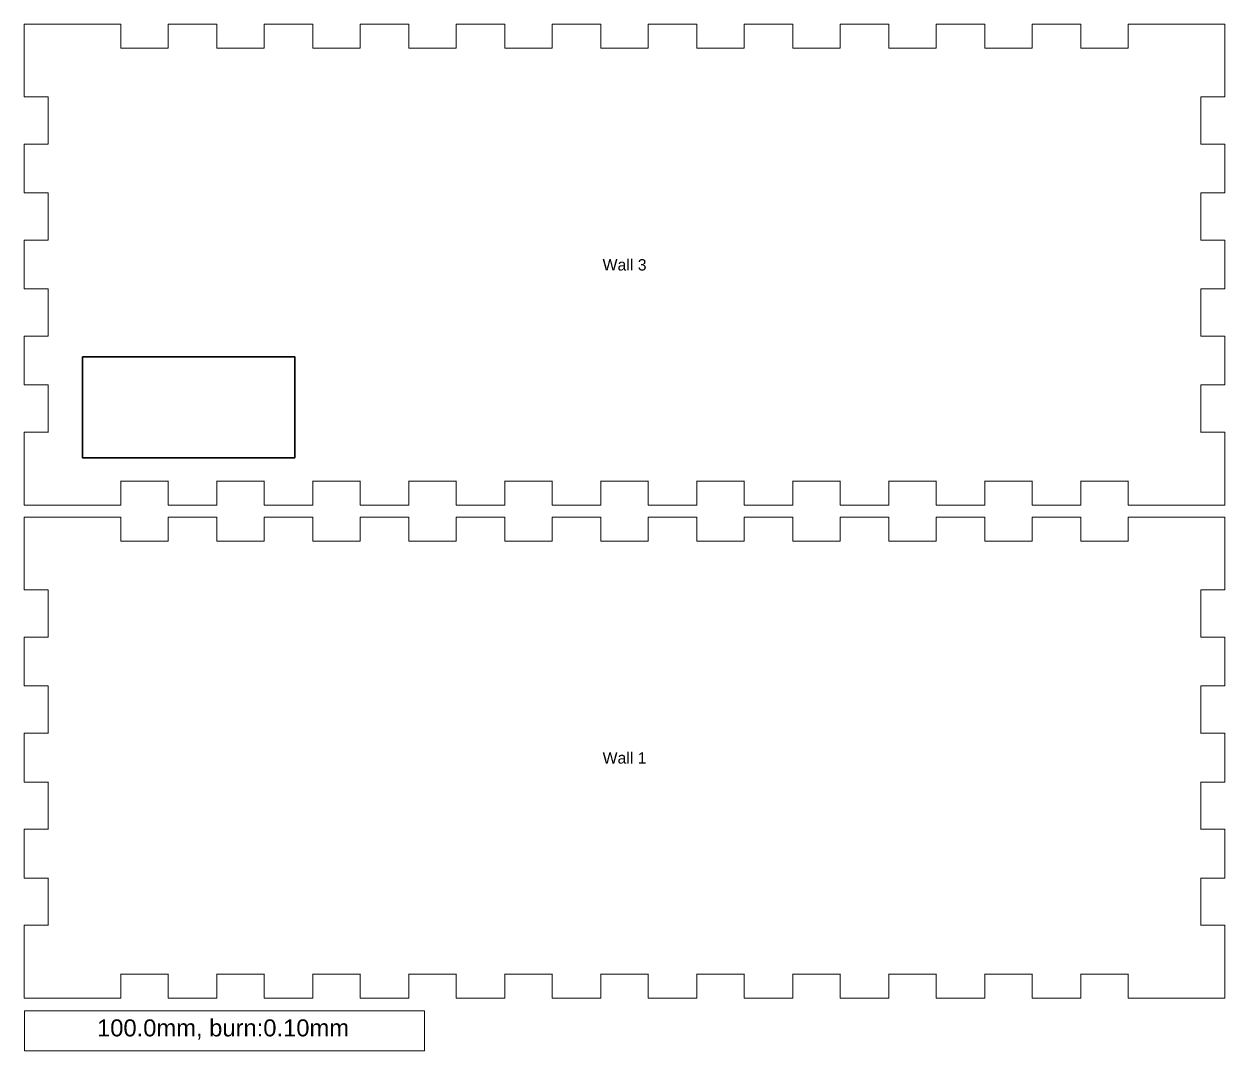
# Model space of a CAD drawing. Header units: centimetres. Extents: x 1 to 61.3, y 1 to 47.
# Drawn here: x 1 to 31.02, y 1 to 26.66 of the extents above; entities that cross this region are included whole.
import ezdxf

# ---------------------------------------------------------------- set-up
doc = ezdxf.new("R2010")
doc.units = ezdxf.units.CM
doc.header["$MEASUREMENT"] = 0
doc.layers.add('Layer 1', color=7, linetype='Continuous', lineweight=0)

# ---------------------------------------------------------------- blocks, each defined once
blk = doc.blocks.new('Block_1')
at = {"layer": 'Layer 1', "insert": (2.825, 1.285), "char_height": 0.2, "attachment_point": 7}
blk.add_mtext('\\C1;\\c255;\\FArial|b0|i0|c1;\\H0.424853;\\W1.000000;100.0mm, burn:0.10mm', dxfattribs=at)
blk = doc.blocks.new('Block_0')
at = {"layer": 'Layer 1', "color": 18, "lineweight": 20, "true_color": 0x000000}
blk.add_open_spline([(1.01, 1), (1.01, 1), (11.01, 1), (11.01, 1), (11.01, 1), (11.01, 2), (11.01, 2), (11.01, 2), (1.01, 2), (1.01, 2), (1.01, 2), (1.01, 1), (1.01, 1)], degree=3, knots=[0, 0, 0, 0, 1, 1, 1, 2, 2, 2, 3, 3, 3, 4, 4, 4, 4], dxfattribs=at)
at = {"layer": 'Layer 1'}
blk.add_blockref('Block_1', (0, 0), dxfattribs=at)
blk = doc.blocks.new('Block_3')
at = {"layer": 'Layer 1', "insert": (15.462, 8.177), "char_height": 0.2, "attachment_point": 7}
blk.add_mtext('\\C1;\\c255;\\FArial|b0|i0|c1;\\H0.283235;\\W1.000000;Wall 1', dxfattribs=at)
blk = doc.blocks.new('Block_2')
at = {"layer": 'Layer 1', "color": 18, "lineweight": 20, "true_color": 0x000000}
blk.add_open_spline([(1.61, 2.32), (1.61, 2.32), (3.41, 2.32), (3.41, 2.32), (3.416, 2.32), (3.42, 2.324), (3.42, 2.33), (3.42, 2.33), (3.42, 2.92), (3.42, 2.92), (3.42, 2.929), (3.41, 2.92), (3.42, 2.92), (3.42, 2.92), (4.6, 2.92), (4.6, 2.92), (4.61, 2.92), (4.6, 2.929), (4.6, 2.92), (4.6, 2.92), (4.6, 2.33), (4.6, 2.33), (4.6, 2.324), (4.604, 2.32), (4.61, 2.32), (4.61, 2.32), (5.81, 2.32), (5.81, 2.32), (5.816, 2.32), (5.82, 2.324), (5.82, 2.33), (5.82, 2.33), (5.82, 2.92), (5.82, 2.92), (5.82, 2.929), (5.81, 2.92), (5.82, 2.92), (5.82, 2.92), (7, 2.92), (7, 2.92), (7.01, 2.92), (7, 2.929), (7, 2.92), (7, 2.92), (7, 2.33), (7, 2.33), (7, 2.324), (7.004, 2.32), (7.01, 2.32), (7.01, 2.32), (8.21, 2.32), (8.21, 2.32), (8.215, 2.32), (8.22, 2.324), (8.22, 2.33), (8.22, 2.33), (8.22, 2.92), (8.22, 2.92), (8.22, 2.929), (8.21, 2.92), (8.22, 2.92), (8.22, 2.92), (9.4, 2.92), (9.4, 2.92), (9.41, 2.92), (9.4, 2.929), (9.4, 2.92), (9.4, 2.92), (9.4, 2.33), (9.4, 2.33), (9.4, 2.324), (9.404, 2.32), (9.41, 2.32), (9.41, 2.32), (10.61, 2.32), (10.61, 2.32), (10.615, 2.32), (10.62, 2.324), (10.62, 2.33), (10.62, 2.33), (10.62, 2.92), (10.62, 2.92), (10.62, 2.929), (10.61, 2.92), (10.62, 2.92), (10.62, 2.92), (11.8, 2.92), (11.8, 2.92), (11.81, 2.92), (11.8, 2.929), (11.8, 2.92), (11.8, 2.92), (11.8, 2.33), (11.8, 2.33), (11.8, 2.324), (11.804, 2.32), (11.81, 2.32), (11.81, 2.32), (13.01, 2.32), (13.01, 2.32), (13.015, 2.32), (13.02, 2.324), (13.02, 2.33), (13.02, 2.33), (13.02, 2.92), (13.02, 2.92), (13.02, 2.929), (13.01, 2.92), (13.02, 2.92), (13.02, 2.92), (14.2, 2.92), (14.2, 2.92), (14.21, 2.92), (14.2, 2.929), (14.2, 2.92), (14.2, 2.92), (14.2, 2.33), (14.2, 2.33), (14.2, 2.324), (14.204, 2.32), (14.21, 2.32), (14.21, 2.32), (15.41, 2.32), (15.41, 2.32), (15.415, 2.32), (15.42, 2.324), (15.42, 2.33), (15.42, 2.33), (15.42, 2.92), (15.42, 2.92), (15.42, 2.929), (15.41, 2.92), (15.42, 2.92), (15.42, 2.92), (16.6, 2.92), (16.6, 2.92), (16.609, 2.92), (16.6, 2.929), (16.6, 2.92), (16.6, 2.92), (16.6, 2.33), (16.6, 2.33), (16.6, 2.324), (16.604, 2.32), (16.609, 2.32), (16.609, 2.32), (17.81, 2.32), (17.81, 2.32), (17.815, 2.32), (17.82, 2.324), (17.82, 2.33), (17.82, 2.33), (17.82, 2.92), (17.82, 2.92), (17.82, 2.929), (17.81, 2.92), (17.82, 2.92), (17.82, 2.92), (19, 2.92), (19, 2.92), (19.009, 2.92), (19, 2.929), (19, 2.92), (19, 2.92), (19, 2.33), (19, 2.33), (19, 2.324), (19.004, 2.32), (19.009, 2.32), (19.009, 2.32), (20.21, 2.32), (20.21, 2.32), (20.215, 2.32), (20.219, 2.324), (20.219, 2.33), (20.219, 2.33), (20.219, 2.92), (20.219, 2.92), (20.219, 2.929), (20.21, 2.92), (20.219, 2.92), (20.219, 2.92), (21.4, 2.92), (21.4, 2.92), (21.409, 2.92), (21.4, 2.929), (21.4, 2.92), (21.4, 2.92), (21.4, 2.33), (21.4, 2.33), (21.4, 2.324), (21.404, 2.32), (21.409, 2.32), (21.409, 2.32), (22.61, 2.32), (22.61, 2.32), (22.615, 2.32), (22.619, 2.324), (22.619, 2.33), (22.619, 2.33), (22.619, 2.92), (22.619, 2.92), (22.619, 2.929), (22.61, 2.92), (22.619, 2.92), (22.619, 2.92), (23.799, 2.92), (23.799, 2.92), (23.809, 2.92), (23.799, 2.929), (23.799, 2.92), (23.799, 2.92), (23.799, 2.33), (23.799, 2.33), (23.799, 2.324), (23.804, 2.32), (23.809, 2.32), (23.809, 2.32), (25.009, 2.32), (25.009, 2.32), (25.015, 2.32), (25.019, 2.324), (25.019, 2.33), (25.019, 2.33), (25.019, 2.92), (25.019, 2.92), (25.019, 2.929), (25.009, 2.92), (25.019, 2.92), (25.019, 2.92), (26.199, 2.92), (26.199, 2.92), (26.209, 2.92), (26.199, 2.929), (26.199, 2.92), (26.199, 2.92), (26.199, 2.33), (26.199, 2.33), (26.199, 2.324), (26.204, 2.32), (26.209, 2.32), (26.209, 2.32), (27.409, 2.32), (27.409, 2.32), (27.415, 2.32), (27.419, 2.324), (27.419, 2.33), (27.419, 2.33), (27.419, 2.92), (27.419, 2.92), (27.419, 2.929), (27.409, 2.92), (27.419, 2.92), (27.419, 2.92), (28.599, 2.92), (28.599, 2.92), (28.609, 2.92), (28.599, 2.929), (28.599, 2.92), (28.599, 2.92), (28.599, 2.33), (28.599, 2.33), (28.599, 2.324), (28.604, 2.32), (28.609, 2.32), (28.609, 2.32), (31.009, 2.32), (31.009, 2.32), (31.015, 2.32), (31.019, 2.324), (31.019, 2.33), (31.019, 2.33), (31.019, 4.13), (31.019, 4.13), (31.019, 4.135), (31.014, 4.139), (31.009, 4.139), (31.009, 4.139), (30.419, 4.139), (30.419, 4.139), (30.409, 4.139), (30.419, 4.13), (30.419, 4.139), (30.419, 4.139), (30.419, 5.32), (30.419, 5.32), (30.419, 5.329), (30.409, 5.32), (30.419, 5.32), (30.419, 5.32), (31.009, 5.32), (31.009, 5.32), (31.015, 5.32), (31.019, 5.324), (31.019, 5.329), (31.019, 5.329), (31.019, 6.53), (31.019, 6.53), (31.019, 6.535), (31.014, 6.539), (31.009, 6.539), (31.009, 6.539), (30.419, 6.539), (30.419, 6.539), (30.409, 6.539), (30.419, 6.53), (30.419, 6.539), (30.419, 6.539), (30.419, 7.719), (30.419, 7.719), (30.419, 7.729), (30.409, 7.719), (30.419, 7.719), (30.419, 7.719), (31.009, 7.719), (31.009, 7.719), (31.015, 7.719), (31.019, 7.724), (31.019, 7.729), (31.019, 7.729), (31.019, 8.93), (31.019, 8.93), (31.019, 8.935), (31.014, 8.939), (31.009, 8.939), (31.009, 8.939), (30.419, 8.939), (30.419, 8.939), (30.409, 8.939), (30.419, 8.93), (30.419, 8.939), (30.419, 8.939), (30.419, 10.119), (30.419, 10.119), (30.419, 10.129), (30.409, 10.119), (30.419, 10.119), (30.419, 10.119), (31.009, 10.119), (31.009, 10.119), (31.015, 10.119), (31.019, 10.124), (31.019, 10.129), (31.019, 10.129), (31.019, 11.329), (31.019, 11.329), (31.019, 11.335), (31.014, 11.339), (31.009, 11.339), (31.009, 11.339), (30.419, 11.339), (30.419, 11.339), (30.409, 11.339), (30.419, 11.329), (30.419, 11.339), (30.419, 11.339), (30.419, 12.519), (30.419, 12.519), (30.419, 12.529), (30.409, 12.519), (30.419, 12.519), (30.419, 12.519), (31.009, 12.519), (31.009, 12.519), (31.015, 12.519), (31.019, 12.524), (31.019, 12.529), (31.019, 12.529), (31.019, 14.329), (31.019, 14.329), (31.019, 14.335), (31.014, 14.339), (31.009, 14.339), (31.009, 14.339), (28.609, 14.339), (28.609, 14.339), (28.604, 14.339), (28.599, 14.334), (28.599, 14.329), (28.599, 14.329), (28.599, 13.739), (28.599, 13.739), (28.599, 13.729), (28.609, 13.739), (28.599, 13.739), (28.599, 13.739), (27.419, 13.739), (27.419, 13.739), (27.409, 13.739), (27.419, 13.729), (27.419, 13.739), (27.419, 13.739), (27.419, 14.329), (27.419, 14.329), (27.419, 14.335), (27.415, 14.339), (27.409, 14.339), (27.409, 14.339), (26.209, 14.339), (26.209, 14.339), (26.204, 14.339), (26.199, 14.334), (26.199, 14.329), (26.199, 14.329), (26.199, 13.739), (26.199, 13.739), (26.199, 13.729), (26.209, 13.739), (26.199, 13.739), (26.199, 13.739), (25.019, 13.739), (25.019, 13.739), (25.009, 13.739), (25.019, 13.729), (25.019, 13.739), (25.019, 13.739), (25.019, 14.329), (25.019, 14.329), (25.019, 14.335), (25.015, 14.339), (25.009, 14.339), (25.009, 14.339), (23.809, 14.339), (23.809, 14.339), (23.804, 14.339), (23.799, 14.334), (23.799, 14.329), (23.799, 14.329), (23.799, 13.739), (23.799, 13.739), (23.799, 13.729), (23.809, 13.739), (23.799, 13.739), (23.799, 13.739), (22.619, 13.739), (22.619, 13.739), (22.61, 13.739), (22.619, 13.729), (22.619, 13.739), (22.619, 13.739), (22.619, 14.329), (22.619, 14.329), (22.619, 14.335), (22.615, 14.339), (22.61, 14.339), (22.61, 14.339), (21.409, 14.339), (21.409, 14.339), (21.404, 14.339), (21.4, 14.334), (21.4, 14.329), (21.4, 14.329), (21.4, 13.739), (21.4, 13.739), (21.4, 13.729), (21.409, 13.739), (21.4, 13.739), (21.4, 13.739), (20.219, 13.739), (20.219, 13.739), (20.21, 13.739), (20.219, 13.729), (20.219, 13.739), (20.219, 13.739), (20.219, 14.329), (20.219, 14.329), (20.219, 14.335), (20.215, 14.339), (20.21, 14.339), (20.21, 14.339), (19.009, 14.339), (19.009, 14.339), (19.004, 14.339), (19, 14.334), (19, 14.329), (19, 14.329), (19, 13.739), (19, 13.739), (19, 13.729), (19.009, 13.739), (19, 13.739), (19, 13.739), (17.82, 13.739), (17.82, 13.739), (17.81, 13.739), (17.82, 13.729), (17.82, 13.739), (17.82, 13.739), (17.82, 14.329), (17.82, 14.329), (17.82, 14.335), (17.815, 14.339), (17.81, 14.339), (17.81, 14.339), (16.609, 14.339), (16.609, 14.339), (16.604, 14.339), (16.6, 14.334), (16.6, 14.329), (16.6, 14.329), (16.6, 13.739), (16.6, 13.739), (16.6, 13.729), (16.609, 13.739), (16.6, 13.739), (16.6, 13.739), (15.42, 13.739), (15.42, 13.739), (15.41, 13.739), (15.42, 13.729), (15.42, 13.739), (15.42, 13.739), (15.42, 14.329), (15.42, 14.329), (15.42, 14.335), (15.415, 14.339), (15.41, 14.339), (15.41, 14.339), (14.21, 14.339), (14.21, 14.339), (14.204, 14.339), (14.2, 14.334), (14.2, 14.329), (14.2, 14.329), (14.2, 13.739), (14.2, 13.739), (14.2, 13.729), (14.21, 13.739), (14.2, 13.739), (14.2, 13.739), (13.02, 13.739), (13.02, 13.739), (13.01, 13.739), (13.02, 13.729), (13.02, 13.739), (13.02, 13.739), (13.02, 14.329), (13.02, 14.329), (13.02, 14.335), (13.015, 14.339), (13.01, 14.339), (13.01, 14.339), (11.81, 14.339), (11.81, 14.339), (11.804, 14.339), (11.8, 14.334), (11.8, 14.329), (11.8, 14.329), (11.8, 13.739), (11.8, 13.739), (11.8, 13.729), (11.81, 13.739), (11.8, 13.739), (11.8, 13.739), (10.62, 13.739), (10.62, 13.739), (10.61, 13.739), (10.62, 13.729), (10.62, 13.739), (10.62, 13.739), (10.62, 14.329), (10.62, 14.329), (10.62, 14.335), (10.615, 14.339), (10.61, 14.339), (10.61, 14.339), (9.41, 14.339), (9.41, 14.339), (9.404, 14.339), (9.4, 14.334), (9.4, 14.329), (9.4, 14.329), (9.4, 13.739), (9.4, 13.739), (9.4, 13.729), (9.41, 13.739), (9.4, 13.739), (9.4, 13.739), (8.22, 13.739), (8.22, 13.739), (8.21, 13.739), (8.22, 13.729), (8.22, 13.739), (8.22, 13.739), (8.22, 14.329), (8.22, 14.329), (8.22, 14.335), (8.215, 14.339), (8.21, 14.339), (8.21, 14.339), (7.01, 14.339), (7.01, 14.339), (7.004, 14.339), (7, 14.334), (7, 14.329), (7, 14.329), (7, 13.739), (7, 13.739), (7, 13.729), (7.01, 13.739), (7, 13.739), (7, 13.739), (5.82, 13.739), (5.82, 13.739), (5.81, 13.739), (5.82, 13.729), (5.82, 13.739), (5.82, 13.739), (5.82, 14.329), (5.82, 14.329), (5.82, 14.335), (5.815, 14.339), (5.81, 14.339), (5.81, 14.339), (4.61, 14.339), (4.61, 14.339), (4.604, 14.339), (4.6, 14.334), (4.6, 14.329), (4.6, 14.329), (4.6, 13.739), (4.6, 13.739), (4.6, 13.729), (4.61, 13.739), (4.6, 13.739), (4.6, 13.739), (3.42, 13.739), (3.42, 13.739), (3.41, 13.739), (3.42, 13.729), (3.42, 13.739), (3.42, 13.739), (3.42, 14.329), (3.42, 14.329), (3.42, 14.335), (3.415, 14.339), (3.41, 14.339), (3.41, 14.339), (1.01, 14.339), (1.01, 14.339), (1.004, 14.339), (1, 14.334), (1, 14.329), (1, 14.329), (1, 12.529), (1, 12.529), (1, 12.524), (1.005, 12.519), (1.01, 12.519), (1.01, 12.519), (1.6, 12.519), (1.6, 12.519), (1.61, 12.519), (1.6, 12.529), (1.6, 12.519), (1.6, 12.519), (1.6, 11.339), (1.6, 11.339), (1.6, 11.329), (1.61, 11.339), (1.6, 11.339), (1.6, 11.339), (1.01, 11.339), (1.01, 11.339), (1.004, 11.339), (1, 11.335), (1, 11.329), (1, 11.329), (1, 10.129), (1, 10.129), (1, 10.124), (1.005, 10.119), (1.01, 10.119), (1.01, 10.119), (1.6, 10.119), (1.6, 10.119), (1.61, 10.119), (1.6, 10.129), (1.6, 10.119), (1.6, 10.119), (1.6, 8.939), (1.6, 8.939), (1.6, 8.93), (1.61, 8.939), (1.6, 8.939), (1.6, 8.939), (1.01, 8.939), (1.01, 8.939), (1.004, 8.939), (1, 8.935), (1, 8.93), (1, 8.93), (1, 7.729), (1, 7.729), (1, 7.724), (1.005, 7.719), (1.01, 7.719), (1.01, 7.719), (1.6, 7.719), (1.6, 7.719), (1.61, 7.719), (1.6, 7.729), (1.6, 7.719), (1.6, 7.719), (1.6, 6.539), (1.6, 6.539), (1.6, 6.53), (1.61, 6.539), (1.6, 6.539), (1.6, 6.539), (1.01, 6.539), (1.01, 6.539), (1.004, 6.539), (1, 6.535), (1, 6.53), (1, 6.53), (1, 5.329), (1, 5.329), (1, 5.324), (1.005, 5.32), (1.01, 5.32), (1.01, 5.32), (1.6, 5.32), (1.6, 5.32), (1.61, 5.32), (1.6, 5.329), (1.6, 5.32), (1.6, 5.32), (1.6, 4.139), (1.6, 4.139), (1.6, 4.13), (1.61, 4.139), (1.6, 4.139), (1.6, 4.139), (1.01, 4.139), (1.01, 4.139), (1.004, 4.139), (1, 4.135), (1, 4.13), (1, 4.13), (1, 2.33), (1, 2.33), (1, 2.324), (1.005, 2.32), (1.01, 2.32), (1.01, 2.32), (1.61, 2.32), (1.61, 2.32)], degree=3, knots=[0, 0, 0, 0, 1, 1, 1, 2, 2, 2, 3, 3, 3, 4, 4, 4, 5, 5, 5, 6, 6, 6, 7, 7, 7, 8, 8, 8, 9, 9, 9, 10, 10, 10, 11, 11, 11, 12, 12, 12, 13, 13, 13, 14, 14, 14, 15, 15, 15, 16, 16, 16, 17, 17, 17, 18, 18, 18, 19, 19, 19, 20, 20, 20, 21, 21, 21, 22, 22, 22, 23, 23, 23, 24, 24, 24, 25, 25, 25, 26, 26, 26, 27, 27, 27, 28, 28, 28, 29, 29, 29, 30, 30, 30, 31, 31, 31, 32, 32, 32, 33, 33, 33, 34, 34, 34, 35, 35, 35, 36, 36, 36, 37, 37, 37, 38, 38, 38, 39, 39, 39, 40, 40, 40, 41, 41, 41, 42, 42, 42, 43, 43, 43, 44, 44, 44, 45, 45, 45, 46, 46, 46, 47, 47, 47, 48, 48, 48, 49, 49, 49, 50, 50, 50, 51, 51, 51, 52, 52, 52, 53, 53, 53, 54, 54, 54, 55, 55, 55, 56, 56, 56, 57, 57, 57, 58, 58, 58, 59, 59, 59, 60, 60, 60, 61, 61, 61, 62, 62, 62, 63, 63, 63, 64, 64, 64, 65, 65, 65, 66, 66, 66, 67, 67, 67, 68, 68, 68, 69, 69, 69, 70, 70, 70, 71, 71, 71, 72, 72, 72, 73, 73, 73, 74, 74, 74, 75, 75, 75, 76, 76, 76, 77, 77, 77, 78, 78, 78, 79, 79, 79, 80, 80, 80, 81, 81, 81, 82, 82, 82, 83, 83, 83, 84, 84, 84, 85, 85, 85, 86, 86, 86, 87, 87, 87, 88, 88, 88, 89, 89, 89, 90, 90, 90, 91, 91, 91, 92, 92, 92, 93, 93, 93, 94, 94, 94, 95, 95, 95, 96, 96, 96, 97, 97, 97, 98, 98, 98, 99, 99, 99, 100, 100, 100, 101, 101, 101, 102, 102, 102, 103, 103, 103, 104, 104, 104, 105, 105, 105, 106, 106, 106, 107, 107, 107, 108, 108, 108, 109, 109, 109, 110, 110, 110, 111, 111, 111, 112, 112, 112, 113, 113, 113, 114, 114, 114, 115, 115, 115, 116, 116, 116, 117, 117, 117, 118, 118, 118, 119, 119, 119, 120, 120, 120, 121, 121, 121, 122, 122, 122, 123, 123, 123, 124, 124, 124, 125, 125, 125, 126, 126, 126, 127, 127, 127, 128, 128, 128, 129, 129, 129, 130, 130, 130, 131, 131, 131, 132, 132, 132, 133, 133, 133, 134, 134, 134, 135, 135, 135, 136, 136, 136, 137, 137, 137, 138, 138, 138, 139, 139, 139, 140, 140, 140, 141, 141, 141, 142, 142, 142, 143, 143, 143, 144, 144, 144, 145, 145, 145, 146, 146, 146, 147, 147, 147, 148, 148, 148, 149, 149, 149, 150, 150, 150, 151, 151, 151, 152, 152, 152, 153, 153, 153, 154, 154, 154, 155, 155, 155, 156, 156, 156, 157, 157, 157, 158, 158, 158, 159, 159, 159, 160, 160, 160, 161, 161, 161, 162, 162, 162, 163, 163, 163, 164, 164, 164, 165, 165, 165, 166, 166, 166, 167, 167, 167, 168, 168, 168, 169, 169, 169, 170, 170, 170, 171, 171, 171, 172, 172, 172, 173, 173, 173, 174, 174, 174, 175, 175, 175, 176, 176, 176, 177, 177, 177, 178, 178, 178, 179, 179, 179, 180, 180, 180, 181, 181, 181, 182, 182, 182, 183, 183, 183, 184, 184, 184, 185, 185, 185, 186, 186, 186, 187, 187, 187, 188, 188, 188, 189, 189, 189, 190, 190, 190, 191, 191, 191, 192, 192, 192, 193, 193, 193, 194, 194, 194, 195, 195, 195, 196, 196, 196, 197, 197, 197, 198, 198, 198, 199, 199, 199, 200, 200, 200, 201, 201, 201, 202, 202, 202, 203, 203, 203, 204, 204, 204, 205, 205, 205, 206, 206, 206, 207, 207, 207, 208, 208, 208, 209, 209, 209, 210, 210, 210, 211, 211, 211, 212, 212, 212, 213, 213, 213, 214, 214, 214, 215, 215, 215, 216, 216, 216, 217, 217, 217, 218, 218, 218, 219, 219, 219, 220, 220, 220, 221, 221, 221, 222, 222, 222, 223, 223, 223, 224, 224, 224, 225, 225, 225, 226, 226, 226, 227, 227, 227, 228, 228, 228, 229, 229, 229, 230, 230, 230, 231, 231, 231, 232, 232, 232, 233, 233, 233, 234, 234, 234, 235, 235, 235, 236, 236, 236, 237, 237, 237, 238, 238, 238, 239, 239, 239, 240, 240, 240, 241, 241, 241, 242, 242, 242, 243, 243, 243, 244, 244, 244, 245, 245, 245, 246, 246, 246, 247, 247, 247, 248, 248, 248, 249, 249, 249, 249], dxfattribs=at)
at = {"layer": 'Layer 1'}
blk.add_blockref('Block_3', (0, 0), dxfattribs=at)
blk = doc.blocks.new('Block_9')
at = {"layer": 'Layer 1', "insert": (15.462, 20.497), "char_height": 0.2, "attachment_point": 7}
blk.add_mtext('\\C1;\\c255;\\FArial|b0|i0|c1;\\H0.283235;\\W1.000000;Wall 3', dxfattribs=at)
blk = doc.blocks.new('Block_8')
at = {"layer": 'Layer 1', "color": 18, "lineweight": 20, "true_color": 0x000000}
blk.add_open_spline([(1.61, 14.64), (1.61, 14.64), (3.41, 14.64), (3.41, 14.64), (3.416, 14.64), (3.42, 14.645), (3.42, 14.65), (3.42, 14.65), (3.42, 15.24), (3.42, 15.24), (3.42, 15.25), (3.41, 15.24), (3.42, 15.24), (3.42, 15.24), (4.6, 15.24), (4.6, 15.24), (4.61, 15.24), (4.6, 15.25), (4.6, 15.24), (4.6, 15.24), (4.6, 14.65), (4.6, 14.65), (4.6, 14.644), (4.604, 14.64), (4.61, 14.64), (4.61, 14.64), (5.81, 14.64), (5.81, 14.64), (5.816, 14.64), (5.82, 14.645), (5.82, 14.65), (5.82, 14.65), (5.82, 15.24), (5.82, 15.24), (5.82, 15.25), (5.81, 15.24), (5.82, 15.24), (5.82, 15.24), (7, 15.24), (7, 15.24), (7.01, 15.24), (7, 15.25), (7, 15.24), (7, 15.24), (7, 14.65), (7, 14.65), (7, 14.644), (7.004, 14.64), (7.01, 14.64), (7.01, 14.64), (8.21, 14.64), (8.21, 14.64), (8.215, 14.64), (8.22, 14.645), (8.22, 14.65), (8.22, 14.65), (8.22, 15.24), (8.22, 15.24), (8.22, 15.25), (8.21, 15.24), (8.22, 15.24), (8.22, 15.24), (9.4, 15.24), (9.4, 15.24), (9.41, 15.24), (9.4, 15.25), (9.4, 15.24), (9.4, 15.24), (9.4, 14.65), (9.4, 14.65), (9.4, 14.644), (9.404, 14.64), (9.41, 14.64), (9.41, 14.64), (10.61, 14.64), (10.61, 14.64), (10.615, 14.64), (10.62, 14.645), (10.62, 14.65), (10.62, 14.65), (10.62, 15.24), (10.62, 15.24), (10.62, 15.25), (10.61, 15.24), (10.62, 15.24), (10.62, 15.24), (11.8, 15.24), (11.8, 15.24), (11.81, 15.24), (11.8, 15.25), (11.8, 15.24), (11.8, 15.24), (11.8, 14.65), (11.8, 14.65), (11.8, 14.644), (11.804, 14.64), (11.81, 14.64), (11.81, 14.64), (13.01, 14.64), (13.01, 14.64), (13.015, 14.64), (13.02, 14.645), (13.02, 14.65), (13.02, 14.65), (13.02, 15.24), (13.02, 15.24), (13.02, 15.25), (13.01, 15.24), (13.02, 15.24), (13.02, 15.24), (14.2, 15.24), (14.2, 15.24), (14.21, 15.24), (14.2, 15.25), (14.2, 15.24), (14.2, 15.24), (14.2, 14.65), (14.2, 14.65), (14.2, 14.644), (14.204, 14.64), (14.21, 14.64), (14.21, 14.64), (15.41, 14.64), (15.41, 14.64), (15.415, 14.64), (15.42, 14.645), (15.42, 14.65), (15.42, 14.65), (15.42, 15.24), (15.42, 15.24), (15.42, 15.25), (15.41, 15.24), (15.42, 15.24), (15.42, 15.24), (16.6, 15.24), (16.6, 15.24), (16.609, 15.24), (16.6, 15.25), (16.6, 15.24), (16.6, 15.24), (16.6, 14.65), (16.6, 14.65), (16.6, 14.644), (16.604, 14.64), (16.609, 14.64), (16.609, 14.64), (17.81, 14.64), (17.81, 14.64), (17.815, 14.64), (17.82, 14.645), (17.82, 14.65), (17.82, 14.65), (17.82, 15.24), (17.82, 15.24), (17.82, 15.25), (17.81, 15.24), (17.82, 15.24), (17.82, 15.24), (19, 15.24), (19, 15.24), (19.009, 15.24), (19, 15.25), (19, 15.24), (19, 15.24), (19, 14.65), (19, 14.65), (19, 14.644), (19.004, 14.64), (19.009, 14.64), (19.009, 14.64), (20.21, 14.64), (20.21, 14.64), (20.215, 14.64), (20.219, 14.645), (20.219, 14.65), (20.219, 14.65), (20.219, 15.24), (20.219, 15.24), (20.219, 15.25), (20.21, 15.24), (20.219, 15.24), (20.219, 15.24), (21.4, 15.24), (21.4, 15.24), (21.409, 15.24), (21.4, 15.25), (21.4, 15.24), (21.4, 15.24), (21.4, 14.65), (21.4, 14.65), (21.4, 14.644), (21.404, 14.64), (21.409, 14.64), (21.409, 14.64), (22.61, 14.64), (22.61, 14.64), (22.615, 14.64), (22.619, 14.645), (22.619, 14.65), (22.619, 14.65), (22.619, 15.24), (22.619, 15.24), (22.619, 15.25), (22.61, 15.24), (22.619, 15.24), (22.619, 15.24), (23.799, 15.24), (23.799, 15.24), (23.809, 15.24), (23.799, 15.25), (23.799, 15.24), (23.799, 15.24), (23.799, 14.65), (23.799, 14.65), (23.799, 14.644), (23.804, 14.64), (23.809, 14.64), (23.809, 14.64), (25.009, 14.64), (25.009, 14.64), (25.015, 14.64), (25.019, 14.645), (25.019, 14.65), (25.019, 14.65), (25.019, 15.24), (25.019, 15.24), (25.019, 15.25), (25.009, 15.24), (25.019, 15.24), (25.019, 15.24), (26.199, 15.24), (26.199, 15.24), (26.209, 15.24), (26.199, 15.25), (26.199, 15.24), (26.199, 15.24), (26.199, 14.65), (26.199, 14.65), (26.199, 14.644), (26.204, 14.64), (26.209, 14.64), (26.209, 14.64), (27.409, 14.64), (27.409, 14.64), (27.415, 14.64), (27.419, 14.645), (27.419, 14.65), (27.419, 14.65), (27.419, 15.24), (27.419, 15.24), (27.419, 15.25), (27.409, 15.24), (27.419, 15.24), (27.419, 15.24), (28.599, 15.24), (28.599, 15.24), (28.609, 15.24), (28.599, 15.25), (28.599, 15.24), (28.599, 15.24), (28.599, 14.65), (28.599, 14.65), (28.599, 14.644), (28.604, 14.64), (28.609, 14.64), (28.609, 14.64), (31.009, 14.64), (31.009, 14.64), (31.015, 14.64), (31.019, 14.645), (31.019, 14.65), (31.019, 14.65), (31.019, 16.45), (31.019, 16.45), (31.019, 16.455), (31.014, 16.46), (31.009, 16.46), (31.009, 16.46), (30.419, 16.46), (30.419, 16.46), (30.409, 16.46), (30.419, 16.45), (30.419, 16.46), (30.419, 16.46), (30.419, 17.64), (30.419, 17.64), (30.419, 17.649), (30.409, 17.64), (30.419, 17.64), (30.419, 17.64), (31.009, 17.64), (31.009, 17.64), (31.015, 17.64), (31.019, 17.644), (31.019, 17.649), (31.019, 17.649), (31.019, 18.85), (31.019, 18.85), (31.019, 18.855), (31.014, 18.86), (31.009, 18.86), (31.009, 18.86), (30.419, 18.86), (30.419, 18.86), (30.409, 18.86), (30.419, 18.85), (30.419, 18.86), (30.419, 18.86), (30.419, 20.04), (30.419, 20.04), (30.419, 20.049), (30.409, 20.04), (30.419, 20.04), (30.419, 20.04), (31.009, 20.04), (31.009, 20.04), (31.015, 20.04), (31.019, 20.044), (31.019, 20.049), (31.019, 20.049), (31.019, 21.25), (31.019, 21.25), (31.019, 21.255), (31.014, 21.259), (31.009, 21.259), (31.009, 21.259), (30.419, 21.259), (30.419, 21.259), (30.409, 21.259), (30.419, 21.25), (30.419, 21.259), (30.419, 21.259), (30.419, 22.44), (30.419, 22.44), (30.419, 22.449), (30.409, 22.44), (30.419, 22.44), (30.419, 22.44), (31.009, 22.44), (31.009, 22.44), (31.015, 22.44), (31.019, 22.444), (31.019, 22.449), (31.019, 22.449), (31.019, 23.65), (31.019, 23.65), (31.019, 23.655), (31.014, 23.659), (31.009, 23.659), (31.009, 23.659), (30.419, 23.659), (30.419, 23.659), (30.409, 23.659), (30.419, 23.65), (30.419, 23.659), (30.419, 23.659), (30.419, 24.839), (30.419, 24.839), (30.419, 24.849), (30.409, 24.839), (30.419, 24.839), (30.419, 24.839), (31.009, 24.839), (31.009, 24.839), (31.015, 24.839), (31.019, 24.844), (31.019, 24.849), (31.019, 24.849), (31.019, 26.649), (31.019, 26.649), (31.019, 26.655), (31.014, 26.659), (31.009, 26.659), (31.009, 26.659), (28.609, 26.659), (28.609, 26.659), (28.604, 26.659), (28.599, 26.654), (28.599, 26.649), (28.599, 26.649), (28.599, 26.059), (28.599, 26.059), (28.599, 26.049), (28.609, 26.059), (28.599, 26.059), (28.599, 26.059), (27.419, 26.059), (27.419, 26.059), (27.409, 26.059), (27.419, 26.049), (27.419, 26.059), (27.419, 26.059), (27.419, 26.649), (27.419, 26.649), (27.419, 26.655), (27.415, 26.659), (27.409, 26.659), (27.409, 26.659), (26.209, 26.659), (26.209, 26.659), (26.204, 26.659), (26.199, 26.654), (26.199, 26.649), (26.199, 26.649), (26.199, 26.059), (26.199, 26.059), (26.199, 26.049), (26.209, 26.059), (26.199, 26.059), (26.199, 26.059), (25.019, 26.059), (25.019, 26.059), (25.009, 26.059), (25.019, 26.049), (25.019, 26.059), (25.019, 26.059), (25.019, 26.649), (25.019, 26.649), (25.019, 26.655), (25.015, 26.659), (25.009, 26.659), (25.009, 26.659), (23.809, 26.659), (23.809, 26.659), (23.804, 26.659), (23.799, 26.654), (23.799, 26.649), (23.799, 26.649), (23.799, 26.059), (23.799, 26.059), (23.799, 26.049), (23.809, 26.059), (23.799, 26.059), (23.799, 26.059), (22.619, 26.059), (22.619, 26.059), (22.61, 26.059), (22.619, 26.049), (22.619, 26.059), (22.619, 26.059), (22.619, 26.649), (22.619, 26.649), (22.619, 26.655), (22.615, 26.659), (22.61, 26.659), (22.61, 26.659), (21.409, 26.659), (21.409, 26.659), (21.404, 26.659), (21.4, 26.654), (21.4, 26.649), (21.4, 26.649), (21.4, 26.059), (21.4, 26.059), (21.4, 26.049), (21.409, 26.059), (21.4, 26.059), (21.4, 26.059), (20.219, 26.059), (20.219, 26.059), (20.21, 26.059), (20.219, 26.049), (20.219, 26.059), (20.219, 26.059), (20.219, 26.649), (20.219, 26.649), (20.219, 26.655), (20.215, 26.659), (20.21, 26.659), (20.21, 26.659), (19.009, 26.659), (19.009, 26.659), (19.004, 26.659), (19, 26.654), (19, 26.649), (19, 26.649), (19, 26.059), (19, 26.059), (19, 26.049), (19.009, 26.059), (19, 26.059), (19, 26.059), (17.82, 26.059), (17.82, 26.059), (17.81, 26.059), (17.82, 26.049), (17.82, 26.059), (17.82, 26.059), (17.82, 26.649), (17.82, 26.649), (17.82, 26.655), (17.815, 26.659), (17.81, 26.659), (17.81, 26.659), (16.609, 26.659), (16.609, 26.659), (16.604, 26.659), (16.6, 26.654), (16.6, 26.649), (16.6, 26.649), (16.6, 26.059), (16.6, 26.059), (16.6, 26.049), (16.609, 26.059), (16.6, 26.059), (16.6, 26.059), (15.42, 26.059), (15.42, 26.059), (15.41, 26.059), (15.42, 26.049), (15.42, 26.059), (15.42, 26.059), (15.42, 26.649), (15.42, 26.649), (15.42, 26.655), (15.415, 26.659), (15.41, 26.659), (15.41, 26.659), (14.21, 26.659), (14.21, 26.659), (14.204, 26.659), (14.2, 26.654), (14.2, 26.649), (14.2, 26.649), (14.2, 26.059), (14.2, 26.059), (14.2, 26.049), (14.21, 26.059), (14.2, 26.059), (14.2, 26.059), (13.02, 26.059), (13.02, 26.059), (13.01, 26.059), (13.02, 26.049), (13.02, 26.059), (13.02, 26.059), (13.02, 26.649), (13.02, 26.649), (13.02, 26.655), (13.015, 26.659), (13.01, 26.659), (13.01, 26.659), (11.81, 26.659), (11.81, 26.659), (11.804, 26.659), (11.8, 26.654), (11.8, 26.649), (11.8, 26.649), (11.8, 26.059), (11.8, 26.059), (11.8, 26.049), (11.81, 26.059), (11.8, 26.059), (11.8, 26.059), (10.62, 26.059), (10.62, 26.059), (10.61, 26.059), (10.62, 26.049), (10.62, 26.059), (10.62, 26.059), (10.62, 26.649), (10.62, 26.649), (10.62, 26.655), (10.615, 26.659), (10.61, 26.659), (10.61, 26.659), (9.41, 26.659), (9.41, 26.659), (9.404, 26.659), (9.4, 26.654), (9.4, 26.649), (9.4, 26.649), (9.4, 26.059), (9.4, 26.059), (9.4, 26.049), (9.41, 26.059), (9.4, 26.059), (9.4, 26.059), (8.22, 26.059), (8.22, 26.059), (8.21, 26.059), (8.22, 26.049), (8.22, 26.059), (8.22, 26.059), (8.22, 26.649), (8.22, 26.649), (8.22, 26.655), (8.215, 26.659), (8.21, 26.659), (8.21, 26.659), (7.01, 26.659), (7.01, 26.659), (7.004, 26.659), (7, 26.654), (7, 26.649), (7, 26.649), (7, 26.059), (7, 26.059), (7, 26.049), (7.01, 26.059), (7, 26.059), (7, 26.059), (5.82, 26.059), (5.82, 26.059), (5.81, 26.059), (5.82, 26.049), (5.82, 26.059), (5.82, 26.059), (5.82, 26.649), (5.82, 26.649), (5.82, 26.655), (5.815, 26.659), (5.81, 26.659), (5.81, 26.659), (4.61, 26.659), (4.61, 26.659), (4.604, 26.659), (4.6, 26.654), (4.6, 26.649), (4.6, 26.649), (4.6, 26.059), (4.6, 26.059), (4.6, 26.049), (4.61, 26.059), (4.6, 26.059), (4.6, 26.059), (3.42, 26.059), (3.42, 26.059), (3.41, 26.059), (3.42, 26.049), (3.42, 26.059), (3.42, 26.059), (3.42, 26.649), (3.42, 26.649), (3.42, 26.655), (3.415, 26.659), (3.41, 26.659), (3.41, 26.659), (1.01, 26.659), (1.01, 26.659), (1.004, 26.659), (1, 26.654), (1, 26.649), (1, 26.649), (1, 24.849), (1, 24.849), (1, 24.844), (1.005, 24.839), (1.01, 24.839), (1.01, 24.839), (1.6, 24.839), (1.6, 24.839), (1.61, 24.839), (1.6, 24.849), (1.6, 24.839), (1.6, 24.839), (1.6, 23.659), (1.6, 23.659), (1.6, 23.65), (1.61, 23.659), (1.6, 23.659), (1.6, 23.659), (1.01, 23.659), (1.01, 23.659), (1.004, 23.659), (1, 23.655), (1, 23.65), (1, 23.65), (1, 22.449), (1, 22.449), (1, 22.444), (1.005, 22.44), (1.01, 22.44), (1.01, 22.44), (1.6, 22.44), (1.6, 22.44), (1.61, 22.44), (1.6, 22.449), (1.6, 22.44), (1.6, 22.44), (1.6, 21.259), (1.6, 21.259), (1.6, 21.25), (1.61, 21.259), (1.6, 21.259), (1.6, 21.259), (1.01, 21.259), (1.01, 21.259), (1.004, 21.259), (1, 21.255), (1, 21.25), (1, 21.25), (1, 20.049), (1, 20.049), (1, 20.044), (1.005, 20.04), (1.01, 20.04), (1.01, 20.04), (1.6, 20.04), (1.6, 20.04), (1.61, 20.04), (1.6, 20.049), (1.6, 20.04), (1.6, 20.04), (1.6, 18.86), (1.6, 18.86), (1.6, 18.85), (1.61, 18.86), (1.6, 18.86), (1.6, 18.86), (1.01, 18.86), (1.01, 18.86), (1.004, 18.86), (1, 18.855), (1, 18.85), (1, 18.85), (1, 17.649), (1, 17.649), (1, 17.644), (1.005, 17.64), (1.01, 17.64), (1.01, 17.64), (1.6, 17.64), (1.6, 17.64), (1.61, 17.64), (1.6, 17.649), (1.6, 17.64), (1.6, 17.64), (1.6, 16.46), (1.6, 16.46), (1.6, 16.45), (1.61, 16.46), (1.6, 16.46), (1.6, 16.46), (1.01, 16.46), (1.01, 16.46), (1.004, 16.46), (1, 16.455), (1, 16.45), (1, 16.45), (1, 14.65), (1, 14.65), (1, 14.644), (1.005, 14.64), (1.01, 14.64), (1.01, 14.64), (1.61, 14.64), (1.61, 14.64)], degree=3, knots=[0, 0, 0, 0, 1, 1, 1, 2, 2, 2, 3, 3, 3, 4, 4, 4, 5, 5, 5, 6, 6, 6, 7, 7, 7, 8, 8, 8, 9, 9, 9, 10, 10, 10, 11, 11, 11, 12, 12, 12, 13, 13, 13, 14, 14, 14, 15, 15, 15, 16, 16, 16, 17, 17, 17, 18, 18, 18, 19, 19, 19, 20, 20, 20, 21, 21, 21, 22, 22, 22, 23, 23, 23, 24, 24, 24, 25, 25, 25, 26, 26, 26, 27, 27, 27, 28, 28, 28, 29, 29, 29, 30, 30, 30, 31, 31, 31, 32, 32, 32, 33, 33, 33, 34, 34, 34, 35, 35, 35, 36, 36, 36, 37, 37, 37, 38, 38, 38, 39, 39, 39, 40, 40, 40, 41, 41, 41, 42, 42, 42, 43, 43, 43, 44, 44, 44, 45, 45, 45, 46, 46, 46, 47, 47, 47, 48, 48, 48, 49, 49, 49, 50, 50, 50, 51, 51, 51, 52, 52, 52, 53, 53, 53, 54, 54, 54, 55, 55, 55, 56, 56, 56, 57, 57, 57, 58, 58, 58, 59, 59, 59, 60, 60, 60, 61, 61, 61, 62, 62, 62, 63, 63, 63, 64, 64, 64, 65, 65, 65, 66, 66, 66, 67, 67, 67, 68, 68, 68, 69, 69, 69, 70, 70, 70, 71, 71, 71, 72, 72, 72, 73, 73, 73, 74, 74, 74, 75, 75, 75, 76, 76, 76, 77, 77, 77, 78, 78, 78, 79, 79, 79, 80, 80, 80, 81, 81, 81, 82, 82, 82, 83, 83, 83, 84, 84, 84, 85, 85, 85, 86, 86, 86, 87, 87, 87, 88, 88, 88, 89, 89, 89, 90, 90, 90, 91, 91, 91, 92, 92, 92, 93, 93, 93, 94, 94, 94, 95, 95, 95, 96, 96, 96, 97, 97, 97, 98, 98, 98, 99, 99, 99, 100, 100, 100, 101, 101, 101, 102, 102, 102, 103, 103, 103, 104, 104, 104, 105, 105, 105, 106, 106, 106, 107, 107, 107, 108, 108, 108, 109, 109, 109, 110, 110, 110, 111, 111, 111, 112, 112, 112, 113, 113, 113, 114, 114, 114, 115, 115, 115, 116, 116, 116, 117, 117, 117, 118, 118, 118, 119, 119, 119, 120, 120, 120, 121, 121, 121, 122, 122, 122, 123, 123, 123, 124, 124, 124, 125, 125, 125, 126, 126, 126, 127, 127, 127, 128, 128, 128, 129, 129, 129, 130, 130, 130, 131, 131, 131, 132, 132, 132, 133, 133, 133, 134, 134, 134, 135, 135, 135, 136, 136, 136, 137, 137, 137, 138, 138, 138, 139, 139, 139, 140, 140, 140, 141, 141, 141, 142, 142, 142, 143, 143, 143, 144, 144, 144, 145, 145, 145, 146, 146, 146, 147, 147, 147, 148, 148, 148, 149, 149, 149, 150, 150, 150, 151, 151, 151, 152, 152, 152, 153, 153, 153, 154, 154, 154, 155, 155, 155, 156, 156, 156, 157, 157, 157, 158, 158, 158, 159, 159, 159, 160, 160, 160, 161, 161, 161, 162, 162, 162, 163, 163, 163, 164, 164, 164, 165, 165, 165, 166, 166, 166, 167, 167, 167, 168, 168, 168, 169, 169, 169, 170, 170, 170, 171, 171, 171, 172, 172, 172, 173, 173, 173, 174, 174, 174, 175, 175, 175, 176, 176, 176, 177, 177, 177, 178, 178, 178, 179, 179, 179, 180, 180, 180, 181, 181, 181, 182, 182, 182, 183, 183, 183, 184, 184, 184, 185, 185, 185, 186, 186, 186, 187, 187, 187, 188, 188, 188, 189, 189, 189, 190, 190, 190, 191, 191, 191, 192, 192, 192, 193, 193, 193, 194, 194, 194, 195, 195, 195, 196, 196, 196, 197, 197, 197, 198, 198, 198, 199, 199, 199, 200, 200, 200, 201, 201, 201, 202, 202, 202, 203, 203, 203, 204, 204, 204, 205, 205, 205, 206, 206, 206, 207, 207, 207, 208, 208, 208, 209, 209, 209, 210, 210, 210, 211, 211, 211, 212, 212, 212, 213, 213, 213, 214, 214, 214, 215, 215, 215, 216, 216, 216, 217, 217, 217, 218, 218, 218, 219, 219, 219, 220, 220, 220, 221, 221, 221, 222, 222, 222, 223, 223, 223, 224, 224, 224, 225, 225, 225, 226, 226, 226, 227, 227, 227, 228, 228, 228, 229, 229, 229, 230, 230, 230, 231, 231, 231, 232, 232, 232, 233, 233, 233, 234, 234, 234, 235, 235, 235, 236, 236, 236, 237, 237, 237, 238, 238, 238, 239, 239, 239, 240, 240, 240, 241, 241, 241, 242, 242, 242, 243, 243, 243, 244, 244, 244, 245, 245, 245, 246, 246, 246, 247, 247, 247, 248, 248, 248, 249, 249, 249, 249], dxfattribs=at)
at = {"layer": 'Layer 1'}
blk.add_blockref('Block_9', (0, 0), dxfattribs=at)

msp = doc.modelspace()

# ---------------------------------------------------------------- linework, layer by layer
at = {"layer": 'Layer 1', "color": 18, "lineweight": 35, "true_color": 0x000000}
msp.add_lwpolyline([(2.46, 18.347), (7.769, 18.347), (7.769, 15.822), (2.46, 15.822)], close=True, dxfattribs=at)

# ---------------------------------------------------------------- block references
at = {"layer": 'Layer 1'}
for name in ['Block_8', 'Block_2', 'Block_0']:
    msp.add_blockref(name, (0, 0), dxfattribs=at)

doc.saveas('drawing.dxf')
